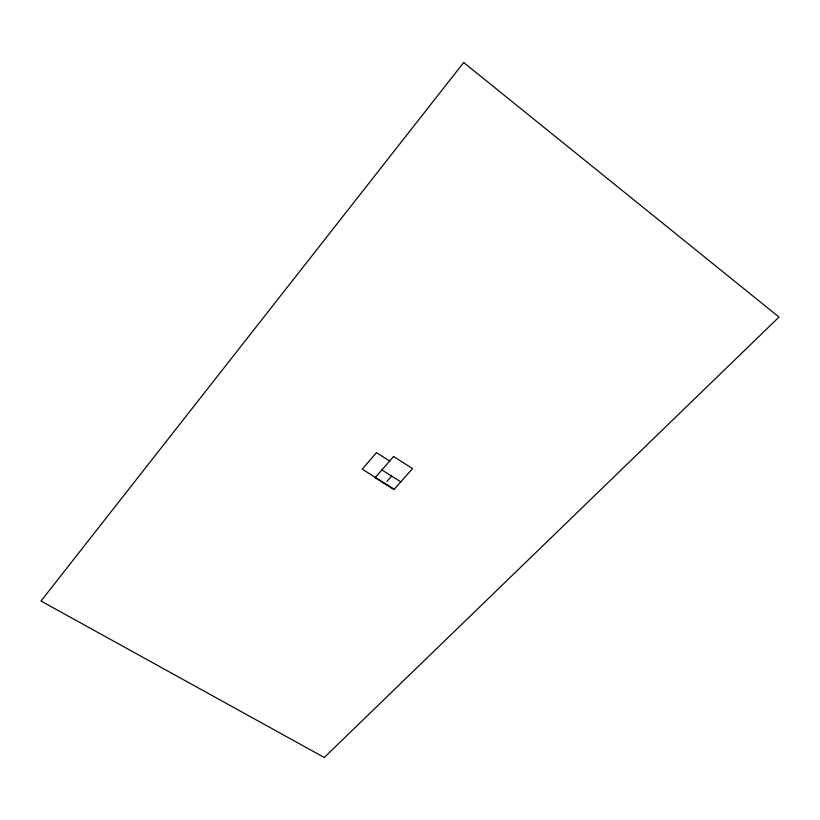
<?xml version="1.0" encoding="UTF-8"?>
<svg xmlns="http://www.w3.org/2000/svg" width="820" height="820" viewBox="0 0 820 820"><rect width="100%" height="100%" fill="white"/><g stroke="black" fill="none" stroke-linecap="round" stroke-linejoin="round"><path stroke-width="1.23" d="M386.907 481.422L391.611 476.071M394.246 489.232L362.225 469.142L376.441 452.64L389.643 461.004M381.864 469.942L400.795 481.852M463.679 62.525L41 601.029L324.248 757.475L779 317.073L463.679 62.525M393.569 456.514L375.078 477.722L393.979 489.53L412.562 468.579L393.569 456.514"/></g></svg>
